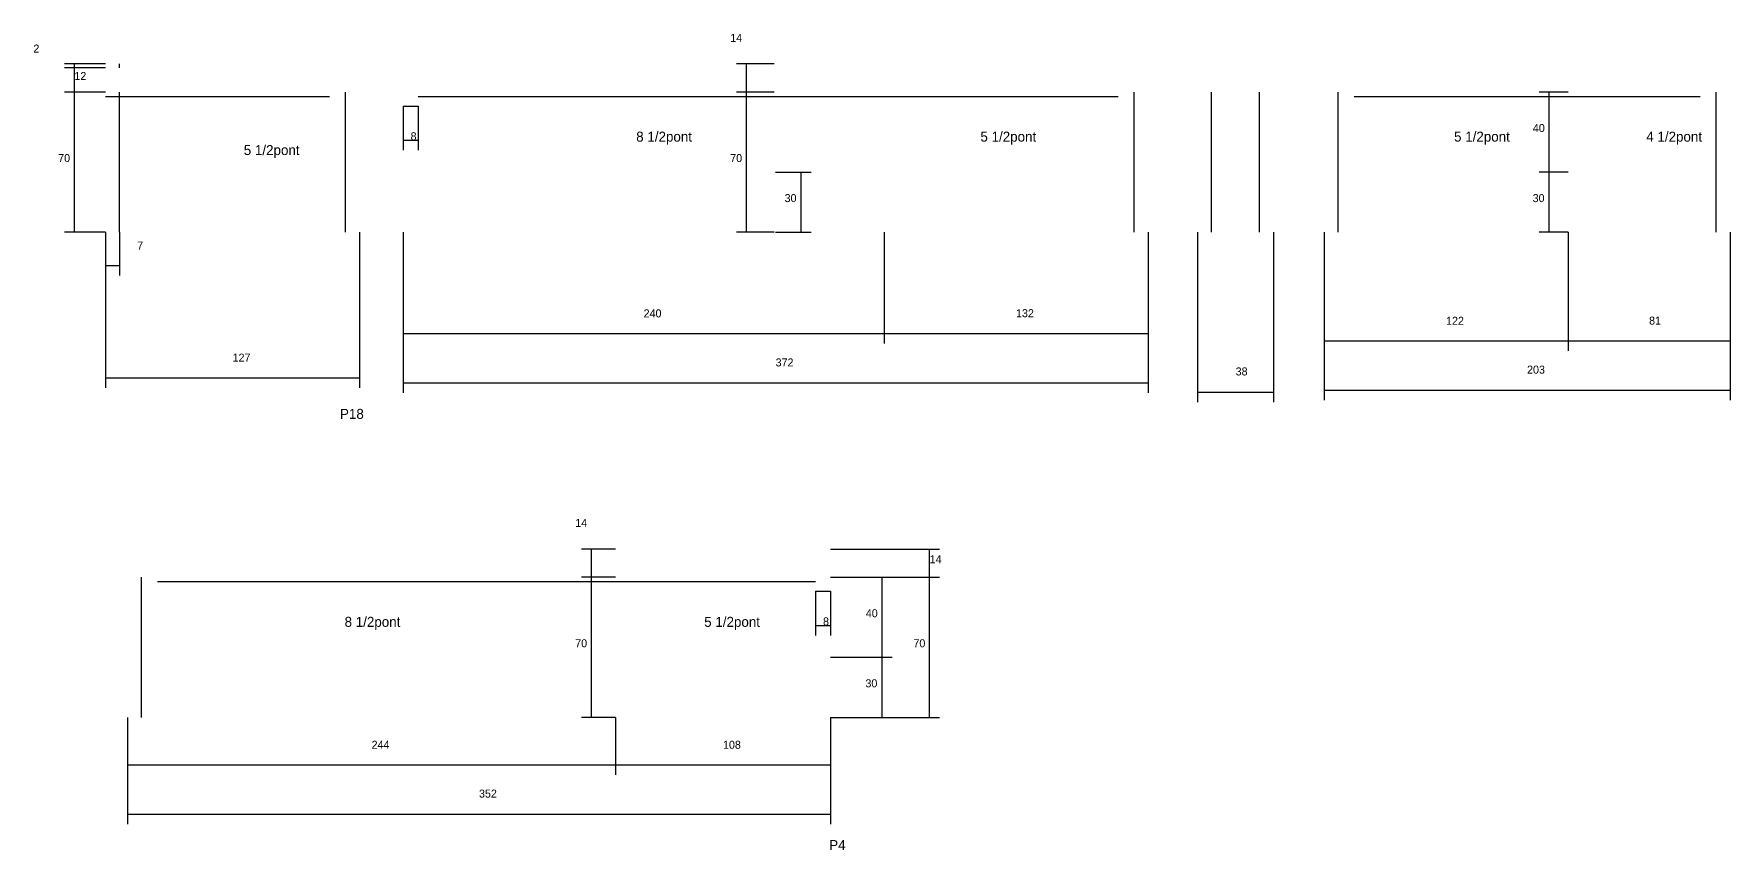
# Model space of a CAD drawing. Header units: metres. Extents: x 129177 to 131033, y 26891 to 28193.
# Drawn here: x 129177 to 130025, y 27785 to 28193 of the extents above; entities that cross this region are included whole.
import ezdxf

# ---------------------------------------------------------------- set-up
doc = ezdxf.new("R2010")
doc.units = ezdxf.units.M
for name, color, linetype in [('COTA', 4, 'Continuous'), ('NOMENCLATURA', 7, 'Continuous'), ('SARR_2.2x7', 40, 'Continuous')]:
    doc.layers.add(name, color=color, linetype=linetype)

msp = doc.modelspace()

# ---------------------------------------------------------------- linework, layer by layer
at = {"layer": 'COTA'}
for p, q in [((129212.4, 28177.9), (129191.8, 28177.9)), ((129212.4, 28175.9), (129191.8, 28175.9)), ((129212.4, 28175.9), (129191.8, 28175.9)), ((129196.8, 28175.9), (129196.8, 28177.9)), ((129196.8, 28163.9), (129196.8, 28175.9)), ((129546.6, 28177.9), (129527.8, 28177.9)), ((129532.8, 28163.9), (129532.8, 28177.9)), ((129212.4, 28163.9), (129191.8, 28163.9)), ((129212.4, 28163.9), (129191.8, 28163.9)), ((129196.8, 28093.9), (129196.8, 28163.9)), ((129546.6, 28163.9), (129527.8, 28163.9)), ((129546.6, 28163.9), (129527.8, 28163.9)), ((129532.8, 28093.9), (129532.8, 28163.9)), ((129943.6, 28163.9), (129929.1, 28163.9)), ((129934.1, 28123.9), (129934.1, 28163.9)), ((129361.1, 28156.9), (129361.1, 28134.8)), ((129368.6, 28156.9), (129368.6, 28134.8)), ((129361.1, 28139.8), (129368.6, 28139.8)), ((129547.4, 28123.9), (129565.1, 28123.9)), ((129560.1, 28093.9), (129560.1, 28123.9)), ((129943.6, 28123.9), (129929.1, 28123.9)), ((129943.6, 28123.9), (129929.1, 28123.9)), ((129934.1, 28093.9), (129934.1, 28123.9)), ((129212.4, 28093.9), (129191.8, 28093.9)), ((129212.4, 28093.9), (129212.4, 28016.1)), ((129212.4, 28093.9), (129212.4, 28072.2)), ((129219.4, 28093.9), (129219.4, 28072.2)), ((129339.4, 28093.9), (129339.4, 28016.1)), ((129361.1, 28093.9), (129361.1, 28038.2)), ((129361.1, 28093.9), (129361.1, 28013.6)), ((129546.6, 28093.9), (129527.8, 28093.9)), ((129547.4, 28093.9), (129565.1, 28093.9)), ((129601.6, 28093.9), (129601.6, 28038.2)), ((129601.6, 28093.9), (129601.6, 28038.2)), ((129733.6, 28093.9), (129733.6, 28038.2)), ((129733.6, 28093.9), (129733.6, 28013.6)), ((129758.4, 28093.9), (129758.4, 28009)), ((129796.4, 28093.9), (129796.4, 28009)), ((129821.6, 28093.9), (129821.6, 28034.6)), ((129821.6, 28093.9), (129821.6, 28010)), ((129943.6, 28093.9), (129929.1, 28093.9)), ((129943.6, 28093.9), (129943.6, 28034.6)), ((129943.6, 28093.9), (129943.6, 28034.6)), ((130024.6, 28093.9), (130024.6, 28034.6)), ((130024.6, 28093.9), (130024.6, 28010)), ((129212.4, 28077.2), (129219.4, 28077.2)), ((129361.1, 28043.2), (129601.6, 28043.2)), ((129601.6, 28043.2), (129733.6, 28043.2)), ((129821.6, 28039.6), (129943.6, 28039.6)), ((129943.6, 28039.6), (130024.6, 28039.6)), ((129212.4, 28021.1), (129339.4, 28021.1)), ((129361.1, 28018.6), (129733.6, 28018.6)), ((129758.4, 28014), (129796.4, 28014)), ((129821.6, 28015), (130024.6, 28015)), ((129467.4, 27935.5), (129450.3, 27935.5)), ((129455.3, 27921.5), (129455.3, 27935.5)), ((129574.9, 27935.5), (129629.4, 27935.5)), ((129624.4, 27921.5), (129624.4, 27935.5)), ((129467.4, 27921.5), (129450.3, 27921.5)), ((129467.4, 27921.5), (129450.3, 27921.5)), ((129455.3, 27851.5), (129455.3, 27921.5)), ((129574.9, 27921.5), (129629.4, 27921.5)), ((129574.9, 27921.5), (129629.4, 27921.5)), ((129574.9, 27921.5), (129605.6, 27921.5)), ((129600.6, 27881.5), (129600.6, 27921.5)), ((129624.4, 27851.5), (129624.4, 27921.5)), ((129567.4, 27914.5), (129567.4, 27892.4)), ((129574.9, 27914.5), (129574.9, 27892.4)), ((129567.4, 27897.4), (129574.9, 27897.4)), ((129574.9, 27881.5), (129605.6, 27881.5)), ((129574.9, 27881.5), (129605.6, 27881.5)), ((129600.6, 27851.5), (129600.6, 27881.5)), ((129223.4, 27851.5), (129223.4, 27822.7)), ((129223.4, 27851.5), (129223.4, 27798.2)), ((129467.4, 27851.5), (129450.3, 27851.5)), ((129467.4, 27851.5), (129467.4, 27822.7)), ((129467.4, 27851.5), (129467.4, 27822.7)), ((129574.9, 27851.5), (129574.9, 27822.7)), ((129574.9, 27851.5), (129574.9, 27798.2)), ((129574.9, 27851.5), (129629.4, 27851.5)), ((129574.9, 27851.5), (129605.6, 27851.5)), ((129223.4, 27827.7), (129467.4, 27827.7)), ((129467.4, 27827.7), (129574.9, 27827.7)), ((129223.4, 27803.2), (129574.9, 27803.2))]:
    msp.add_line(p, q, dxfattribs=at)
at = {"layer": 'SARR_2.2x7'}
for p, q in [((129219.4, 28175.9), (129219.4, 28177.9)), ((129219.4, 28093.9), (129219.4, 28163.9)), ((129332.4, 28093.9), (129332.4, 28163.9)), ((129726.6, 28093.9), (129726.6, 28163.9)), ((129765.4, 28093.9), (129765.4, 28163.9)), ((129789.4, 28093.9), (129789.4, 28163.9)), ((129828.6, 28093.9), (129828.6, 28163.9)), ((130017.6, 28093.9), (130017.6, 28163.9)), ((129212.4, 28161.7), (129324.4, 28161.7)), ((129361.1, 28156.9), (129368.6, 28156.9)), ((129368.6, 28161.7), (129601.6, 28161.7)), ((129601.6, 28161.7), (129718.6, 28161.7)), ((129836.6, 28161.7), (129943.6, 28161.7)), ((129943.6, 28161.7), (130009.6, 28161.7)), ((129230.4, 27851.5), (129230.4, 27921.5)), ((129238.4, 27919.3), (129467.4, 27919.3)), ((129467.4, 27919.3), (129567.4, 27919.3)), ((129567.4, 27914.5), (129574.9, 27914.5))]:
    msp.add_line(p, q, dxfattribs=at)

# ---------------------------------------------------------------- texts
at = {"layer": 'COTA'}
for s, p in [('14', (129524.7, 28188.9)), ('2', (129176.3, 28183.6)), ('12', (129196.8, 28169.9)), ('40', (129926, 28143.9)), ('8', (129364.9, 28139.8)), ('70', (129188.7, 28128.9)), ('70', (129524.7, 28128.9)), ('30', (129551.9, 28108.9)), ('30', (129925.9, 28108.9)), ('7', (129228.2, 28085.2)), ('240', (129481.4, 28051.3)), ('132', (129667.6, 28051.4)), ('122', (129882.6, 28047.6)), ('81', (129984.1, 28047.7)), ('127', (129275.9, 28029.2)), ('372', (129547.4, 28026.8)), ('38', (129777.4, 28022.3)), ('203', (129923.1, 28023.2)), ('14', (129447.2, 27946.6)), ('14', (129624.4, 27928.5)), ('8', (129571.1, 27897.4)), ('40', (129592.5, 27901.5)), ('70', (129447.2, 27886.5)), ('70', (129616.3, 27886.5)), ('30', (129592.3, 27866.5)), ('244', (129345.4, 27835.8)), ('108', (129521.1, 27835.8)), ('352', (129399.1, 27811.4))]:
    msp.add_text(s, height=4, dxfattribs=at).set_placement(p)
at = {"layer": 'NOMENCLATURA'}
for s, p in [('8 1/2pont', (129477.7, 28139.1)), ('5 1/2pont', (129649.8, 28139.1)), ('5 1/2pont', (129886.6, 28139.1)), ('4 1/2pont', (129982.7, 28139.1)), ('5 1/2pont', (129281.5, 28132.4)), ('P18', (129329.6, 28000.6)), ('8 1/2pont', (129331.9, 27896.7)), ('5 1/2pont', (129511.7, 27896.7)), ('P4', (129574.2, 27785.2))]:
    msp.add_text(s, height=5, dxfattribs=at).set_placement(p)

doc.saveas('drawing.dxf')
